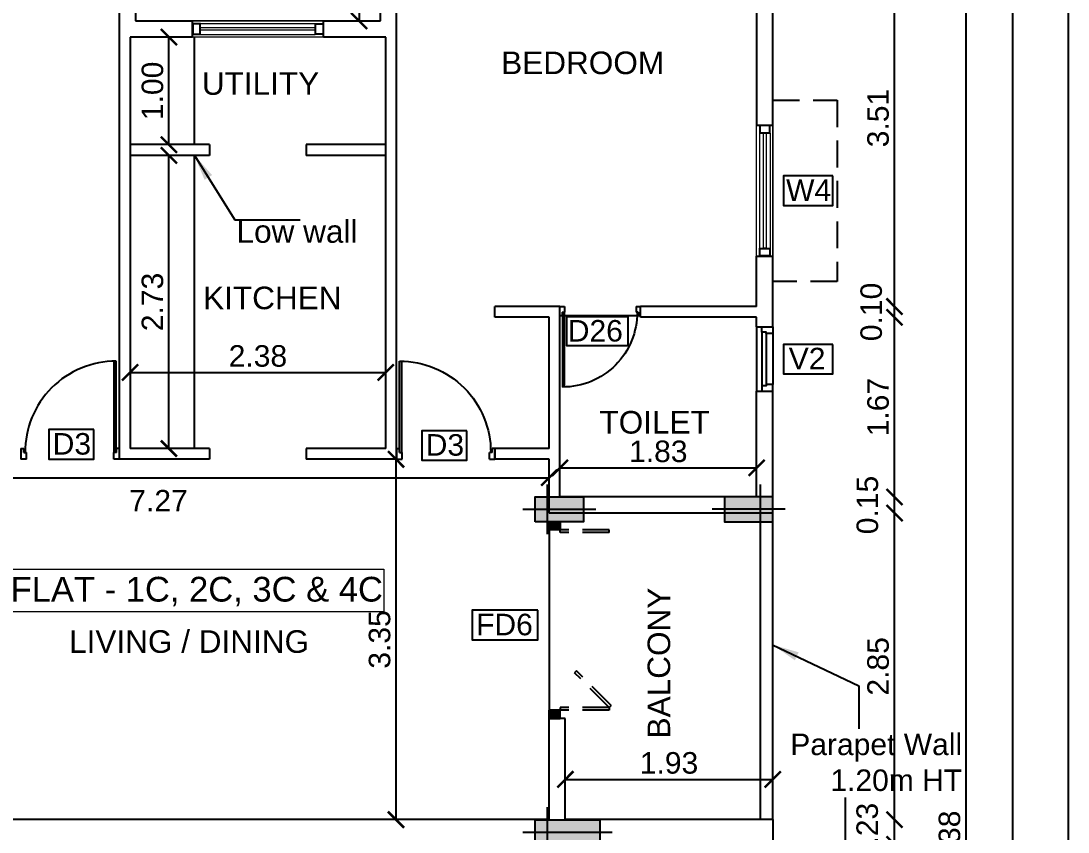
# Model space of a CAD drawing. Header units: metres. Extents: x 2130 to 3135, y 5414 to 5819.
# Drawn here: x 2853.01 to 2862.75, y 5622.13 to 5629.67 of the extents above; entities that cross this region are included whole.
import ezdxf
from ezdxf.enums import TextEntityAlignment as Align

# ---------------------------------------------------------------- set-up
doc = ezdxf.new("R2010")
doc.units = ezdxf.units.M
doc.header["$MEASUREMENT"] = 0
doc.header["$PDMODE"] = 34
doc.linetypes.add('HIDDEN', pattern=[0.375, 0.25, -0.125])
doc.layers.get('0').update_dxf_attribs({"lineweight": 18})
doc.layers.get('Defpoints').update_dxf_attribs({"lineweight": 18})
for name, color, linetype in [('col', 1, 'Continuous'), ('DIM', 8, 'Continuous'), ('JD', 3, 'Continuous'), ('TITLE', 7, 'Continuous'), ('WALL', 2, 'Continuous'), ('WIN', 5, 'Continuous')]:
    doc.layers.add(name, color=color, linetype=linetype)
for name, color, linetype, lineweight in [('flat name', 6, 'Continuous', 18), ('FURNITURE', 4, 'Continuous', 25), ('text', 7, 'Continuous', 25)]:
    doc.layers.add(name, color=color, linetype=linetype, lineweight=lineweight)
doc.styles.add('A1', font='arial.ttf')
doc.styles.add('R1', font='arial.ttf')
doc.dimstyles.new('DIM-CMDA', dxfattribs={"dimtxt": 0.2, "dimasz": 0.15, "dimexe": 0.05, "dimexo": 0.0625, "dimgap": 0.05, "dimtad": 1, "dimzin": 1, "dimdsep": 46, "dimtxsty": 'R1', "dimblk": 'ARCHTICK', "dimcen": 0.09, "dimse1": 1, "dimse2": 1, "dimclrd": 8, "dimclre": 8, "dimadec": 0, "dimazin": 0, "dimtm": 1e-09, "dimtfac": 1, "dimtofl": 0, "dimtmove": 2, "dimatfit": 3, "dimfxl": 0, "dimtolj": 1, "dimtzin": 0, "dimlwd": -1, "dimlwe": -1, "dimarcsym": 0})

# ---------------------------------------------------------------- blocks, each defined once
blk = doc.blocks.new('A$C451D3D78')
at = {"layer": 'WIN'}
for p, q in [((0.8515, 0.8873), (0, 0.8873)), ((0.8133, 0.915), (0.9133, 0.915)), ((0.8133, 0.915), (0.8133, 0.8881)), ((0.8515, 0.8881), (0.8133, 0.8881)), ((0.8515, 0.8881), (0.8515, 0.8642)), ((0.9133, 0.915), (0.9133, 0.8642)), ((0.8515, 0.8661), (0.0013, 0.8661)), ((0.9133, 0.8642), (0.8515, 0.8642)), ((0.8515, 0.0269), (0.8133, 0.0269)), ((0.8133, 0), (0.8133, 0.0269)), ((0.9133, 0.0508), (0.8515, 0.0508)), ((0.8515, 0.0269), (0.8515, 0.0508)), ((0.9133, 0.0508), (0.9133, 0)), ((0.8133, 0), (0.9133, 0))]:
    blk.add_line(p, q, dxfattribs=at)
blk.add_arc((0.8462, 0.8847), 0.8458, 179.82075, 270.35447, dxfattribs=at)
blk = doc.blocks.new('A$C43150011')
at = {"layer": 'WIN'}
for p, q in [((0.6667, 0.75), (0.7486, 0.75)), ((0.6667, 0.75), (0.6667, 0.7279)), ((0.6979, 0.7279), (0.6667, 0.7279)), ((0.6979, 0.7279), (0.6979, 0.7083)), ((0.7486, 0.7083), (0.6979, 0.7083)), ((0.7486, 0.7083), (0.7486, 0.75)), ((0.6979, 0.0227), (0, 0.0227)), ((0.6979, 0.0401), (0.0011, 0.0401)), ((0.6667, 0), (0.6667, 0.0221)), ((0.6979, 0.0221), (0.6667, 0.0221)), ((0.6667, 0), (0.7486, 0)), ((0.7486, 0.0417), (0.6979, 0.0417)), ((0.6979, 0.0221), (0.6979, 0.0417)), ((0.7486, 0), (0.7486, 0.0417))]:
    blk.add_line(p, q, dxfattribs=at)
blk.add_lwpolyline([(0.6667, 0), (0.6667, 0.75)], dxfattribs=at)
blk.add_arc((0.6936, 0.0249), 0.6933, 89.64553, 180.17925, dxfattribs=at)
blk = doc.blocks.new('A$C36B25374')
at = {"layer": 'WIN', "linetype": 'HIDDEN'}
for p, q in [((0.0762, 0.5588), (0.0762, 0.1016)), ((0.1016, 0.5588), (0.0762, 0.5588)), ((0.1196, 0.5768), (0.1016, 0.5588)), ((0.1016, 0.5588), (0.1016, 0.1016)), ((0.1016, 0.5588), (0.4249, 0.2355)), ((0.1196, 0.5768), (0.4429, 0.2535)), ((1.7272, 0.5588), (1.7272, 0.1016)), ((1.7272, 0.5588), (1.7526, 0.5588)), ((1.7526, 0.5588), (1.7526, 0.1016)), ((0.4429, 0.2535), (0.4249, 0.2355)), ((0.1016, 0.1016), (0.0762, 0.1016)), ((1.7272, 0.1016), (1.7526, 0.1016))]:
    blk.add_line(p, q, dxfattribs=at)
at = {"layer": 'WIN'}
for p, q in [((0, 0), (0, 0.1016)), ((0, 0), (0, 0.1016)), ((0, 0), (0, 0.1016)), ((0, 0), (0, 0.1016)), ((0, 0.1016), (0.0762, 0.1016)), ((0.0762, 0.1016), (0.0762, 0)), ((1.7526, 0.1016), (1.7526, 0)), ((1.8288, 0.1016), (1.7526, 0.1016)), ((1.8288, 0), (1.8288, 0.1016)), ((1.8288, 0), (1.8288, 0.1016)), ((1.8288, 0), (1.8288, 0.1016)), ((1.8288, 0), (1.8288, 0.1016)), ((0, 0), (0.0762, 0)), ((1.7526, 0), (0.0762, 0)), ((1.8288, 0), (1.7526, 0))]:
    blk.add_line(p, q, dxfattribs=at)
for points in [[(0, 0.1016), (0, 0), (0.0762, 0.1016), (0.0762, 0)], [(1.7526, 0.1016), (1.7526, 0), (1.8288, 0.1016), (1.8288, 0)]]:
    blk.add_solid(points, dxfattribs=at)
blk = doc.blocks.new('A$C5D530010')
at = {"layer": 'WIN', "lineweight": 9}
blk.add_lwpolyline([(0.0635, 0.0766), (0.0635, 1.1434), (0.0889, 1.1434), (0.0889, 0.0766)], close=True, dxfattribs=at)
at = {"color": 7, "lineweight": 9}
for points in [[(0.0254, 1.22), (0.127, 1.22), (0.127, 1.1434), (0.0254, 1.1434)], [(0.0254, 0), (0.0254, 0.0766), (0.127, 0.0766), (0.127, 0)]]:
    blk.add_wipeout(points, dxfattribs=at).dxf.layer = 'WIN'
at = {"layer": 'WIN', "lineweight": 9}
for p, q in [((0, 0), (0, 1.22)), ((0.15, 0), (0.15, 1.22)), ((0.0254, 1.1434), (0.0254, 0.0766)), ((0.127, 1.1434), (0.127, 0.0766))]:
    blk.add_line(p, q, dxfattribs=at)
at = {"layer": 'WIN', "color": 7, "lineweight": 9}
for points in [[(0.0254, 1.22), (0.0254, 1.1434), (0.127, 1.1434), (0.127, 1.22), (0.0254, 1.22)], [(0.127, 0), (0.0254, 0), (0.0254, 0.0766), (0.127, 0.0766), (0.127, 0)]]:
    blk.add_lwpolyline(points, dxfattribs=at)
for points in [[(0.0315, 1.2139), (0.0315, 1.1495), (0.1209, 1.1495), (0.1209, 1.2139)], [(0.1209, 0.0061), (0.0315, 0.0061), (0.0315, 0.0705), (0.1209, 0.0705)]]:
    blk.add_lwpolyline(points, close=True, dxfattribs=at)
blk = doc.blocks.new('A$C1E3E09E3')
at = {"layer": 'WIN'}
for p, q in [((0, 0.6), (0, 0)), ((0.0499, 0.5505), (0.0499, 0.0495)), ((0.0875, 0.5375), (0.0875, 0.0625)), ((0.15, 0.5375), (0.15, 0.0625))]:
    blk.add_line(p, q, dxfattribs=at)
at = {"layer": 'WIN', "color": 9}
for points in [[(0.0499, 0.5505), (0.0499, 0.6), (0.15, 0.6), (0.15, 0.5375), (0.0875, 0.5375), (0.0875, 0.5505), (0.0499, 0.5505)], [(0.0499, 0.0495), (0.0499, 0), (0.15, 0), (0.15, 0.0625), (0.0875, 0.0625), (0.0875, 0.0495), (0.0499, 0.0495)]]:
    blk.add_lwpolyline(points, dxfattribs=at)
blk = doc.blocks.new('230x600')
blk.add_hatch(color=0).paths.add_polyline_path([(1593.9623, -175.0392), (1594.1923, -175.0392), (1594.1923, -175.6392), (1593.9623, -175.6392)])
at = {"color": 0}
for p, q in [((1594.0773, -174.9242), (1594.0773, -175.7542)), ((1593.8473, -175.1542), (1594.3073, -175.1542))]:
    blk.add_line(p, q, dxfattribs=at)
blk.add_lwpolyline([(1593.9623, -175.0392), (1594.1923, -175.0392), (1594.1923, -175.6392), (1593.9623, -175.6392)], close=True, dxfattribs=at)
blk = doc.blocks.new('230x450')
blk.add_hatch(color=0).paths.add_polyline_path([(1594.8731, -175.0392), (1595.1031, -175.0392), (1595.1031, -175.4892), (1594.8731, -175.4892)])
at = {"color": 0}
for p, q in [((1594.9881, -174.9242), (1594.9881, -175.6042)), ((1594.7581, -175.1542), (1595.2181, -175.1542))]:
    blk.add_line(p, q, dxfattribs=at)
blk.add_lwpolyline([(1594.8731, -175.0392), (1595.1031, -175.0392), (1595.1031, -175.4892), (1594.8731, -175.4892)], close=True, dxfattribs=at)
blk = doc.blocks.new('_ArchTick')
at = {"color": 0, "linetype": 'ByBlock', "const_width": 0.15}
blk.add_lwpolyline([(-0.5, -0.5), (0.5, 0.5)], dxfattribs=at)
blk = doc.blocks.new('*D539')
at = {"layer": 'Defpoints', "color": 0}
for p in [(2859.5145, 5622.2425), (2861.1373, 5622.2425), (2859.4861, 5622.0125)]:
    blk.add_point(p, dxfattribs=at)
at = {"layer": 'DIM', "color": 8}
blk.add_line((2861.1373, 5622.0125), (2861.1373, 5622.2425), dxfattribs=at)
at = {"layer": 'DIM', "color": 8, "xscale": 0.15, "yscale": 0.15, "zscale": 0.15}
for p, rotation in [((2861.1373, 5622.2425), 90), ((2861.1373, 5622.0125), 270)]:
    blk.add_blockref('_ArchTick', p, dxfattribs=dict(at, rotation=rotation))
at = {"layer": 'DIM', "color": 0, "insert": (2860.8842, 5622.1275), "char_height": 0.2, "attachment_point": 5, "rotation": 90, "style": 'R1'}
blk.add_mtext('\\A1;0.23', dxfattribs=at)
blk = doc.blocks.new('*D540')
at = {"layer": 'Defpoints', "color": 0}
for p in [(2859.3361, 5625.0925), (2861.1373, 5625.0925), (2859.5145, 5622.2425)]:
    blk.add_point(p, dxfattribs=at)
at = {"layer": 'DIM', "color": 8}
blk.add_line((2861.1373, 5622.2425), (2861.1373, 5625.0925), dxfattribs=at)
at = {"layer": 'DIM', "color": 8, "xscale": 0.15, "yscale": 0.15, "zscale": 0.15}
for p, rotation in [((2861.1373, 5625.0925), 90), ((2861.1373, 5622.2425), 270)]:
    blk.add_blockref('_ArchTick', p, dxfattribs=dict(at, rotation=rotation))
at = {"layer": 'DIM', "color": 0, "insert": (2860.9852, 5623.6675), "char_height": 0.2, "attachment_point": 5, "rotation": 90, "style": 'R1'}
blk.add_mtext('\\A1;2.85', dxfattribs=at)
blk = doc.blocks.new('*D541')
at = {"layer": 'Defpoints', "color": 0}
for p in [(2859.3394, 5625.2425), (2861.1373, 5625.2425), (2859.3361, 5625.0925)]:
    blk.add_point(p, dxfattribs=at)
at = {"layer": 'DIM', "color": 8}
blk.add_line((2861.1373, 5625.0925), (2861.1373, 5625.2425), dxfattribs=at)
at = {"layer": 'DIM', "color": 8, "xscale": 0.15, "yscale": 0.15, "zscale": 0.15}
for p, rotation in [((2861.1373, 5625.2425), 90), ((2861.1373, 5625.0925), 270)]:
    blk.add_blockref('_ArchTick', p, dxfattribs=dict(at, rotation=rotation))
at = {"layer": 'DIM', "color": 0, "insert": (2860.8857, 5625.1675), "char_height": 0.2, "attachment_point": 5, "rotation": 90, "style": 'R1'}
blk.add_mtext('\\A1;0.15', dxfattribs=at)
blk = doc.blocks.new('*D542')
at = {"layer": 'Defpoints', "color": 0}
for p in [(2859.5171, 5626.9125), (2861.1373, 5626.9125), (2859.3394, 5625.2425)]:
    blk.add_point(p, dxfattribs=at)
at = {"layer": 'DIM', "color": 8}
blk.add_line((2861.1373, 5625.2425), (2861.1373, 5626.9125), dxfattribs=at)
at = {"layer": 'DIM', "color": 8, "xscale": 0.15, "yscale": 0.15, "zscale": 0.15}
for p, rotation in [((2861.1373, 5626.9125), 90), ((2861.1373, 5625.2425), 270)]:
    blk.add_blockref('_ArchTick', p, dxfattribs=dict(at, rotation=rotation))
at = {"layer": 'DIM', "color": 0, "insert": (2860.9852, 5626.0775), "char_height": 0.2, "attachment_point": 5, "rotation": 90, "style": 'R1'}
blk.add_mtext('\\A1;1.67', dxfattribs=at)
blk = doc.blocks.new('*D543')
at = {"layer": 'Defpoints', "color": 0}
for p in [(2859.4892, 5627.0125), (2861.1373, 5627.0125), (2859.5171, 5626.9125)]:
    blk.add_point(p, dxfattribs=at)
at = {"layer": 'DIM', "color": 8}
blk.add_line((2861.1373, 5626.9125), (2861.1373, 5627.0125), dxfattribs=at)
at = {"layer": 'DIM', "color": 8, "xscale": 0.15, "yscale": 0.15, "zscale": 0.15}
for p, rotation in [((2861.1373, 5627.0125), 90), ((2861.1373, 5626.9125), 270)]:
    blk.add_blockref('_ArchTick', p, dxfattribs=dict(at, rotation=rotation))
at = {"layer": 'DIM', "color": 0, "insert": (2860.9214, 5626.9625), "char_height": 0.2, "attachment_point": 5, "rotation": 90, "style": 'R1'}
blk.add_mtext('\\A1;0.10', dxfattribs=at)
blk = doc.blocks.new('*D544')
at = {"layer": 'Defpoints', "color": 0}
for p in [(2857.7137, 5630.5175), (2861.1373, 5630.5175), (2859.4892, 5627.0125)]:
    blk.add_point(p, dxfattribs=at)
at = {"layer": 'DIM', "color": 8}
blk.add_line((2861.1373, 5627.0125), (2861.1373, 5630.5175), dxfattribs=at)
at = {"layer": 'DIM', "color": 8, "xscale": 0.15, "yscale": 0.15, "zscale": 0.15}
for p, rotation in [((2861.1373, 5630.5175), 90), ((2861.1373, 5627.0125), 270)]:
    blk.add_blockref('_ArchTick', p, dxfattribs=dict(at, rotation=rotation))
at = {"layer": 'DIM', "color": 0, "insert": (2860.9851, 5628.765), "char_height": 0.2, "attachment_point": 5, "rotation": 90, "style": 'R1'}
blk.add_mtext('\\A1;3.51', dxfattribs=at)
blk = doc.blocks.new('*D561')
at = {"layer": 'Defpoints', "color": 0}
for p in [(2857.7422, 5630.6675), (2859.397, 5613.2875), (2861.8019, 5613.2875)]:
    blk.add_point(p, dxfattribs=at)
at = {"layer": 'DIM', "color": 8}
blk.add_line((2861.8019, 5630.6675), (2861.8019, 5613.2875), dxfattribs=at)
at = {"layer": 'DIM', "color": 8, "xscale": 0.15, "yscale": 0.15, "zscale": 0.15}
for p, rotation in [((2861.8019, 5630.6675), 90), ((2861.8019, 5613.2875), 270)]:
    blk.add_blockref('_ArchTick', p, dxfattribs=dict(at, rotation=rotation))
at = {"layer": 'DIM', "color": 4, "insert": (2861.6497, 5621.9775), "char_height": 0.2, "attachment_point": 5, "rotation": 90, "style": 'R1'}
blk.add_mtext('\\A1;17.38', dxfattribs=at)
blk = doc.blocks.new('*D239')
at = {"layer": 'Defpoints', "color": 0}
for p in [(2857.9245, 5625.4214), (2850.6545, 5623.6922), (2857.9245, 5622.9096)]:
    blk.add_point(p, dxfattribs=at)
at = {"layer": 'DIM', "color": 8}
blk.add_line((2850.6545, 5625.4214), (2857.9245, 5625.4214), dxfattribs=at)
at = {"layer": 'DIM', "color": 8, "xscale": 0.15, "yscale": 0.15, "zscale": 0.15, "rotation": 180}
blk.add_blockref('_ArchTick', (2850.6545, 5625.4214), dxfattribs=at)
at = {"layer": 'DIM', "color": 8, "xscale": 0.15, "yscale": 0.15, "zscale": 0.15}
blk.add_blockref('_ArchTick', (2857.9245, 5625.4214), dxfattribs=at)
at = {"layer": 'DIM', "color": 0, "insert": (2854.2895, 5625.2076), "char_height": 0.2, "attachment_point": 5, "style": 'R1'}
blk.add_mtext('\\A1;7.27', dxfattribs=at)
blk = doc.blocks.new('*D240')
at = {"layer": 'Defpoints', "color": 0}
for p in [(2859.8545, 5625.7335), (2859.8545, 5625.5132), (2858.0245, 5625.389)]:
    blk.add_point(p, dxfattribs=at)
at = {"layer": 'DIM', "color": 8}
blk.add_line((2858.0245, 5625.5132), (2859.8545, 5625.5132), dxfattribs=at)
at = {"layer": 'DIM', "color": 8, "xscale": 0.15, "yscale": 0.15, "zscale": 0.15, "rotation": 180}
blk.add_blockref('_ArchTick', (2858.0245, 5625.5132), dxfattribs=at)
at = {"layer": 'DIM', "color": 8, "xscale": 0.15, "yscale": 0.15, "zscale": 0.15}
blk.add_blockref('_ArchTick', (2859.8545, 5625.5132), dxfattribs=at)
at = {"layer": 'DIM', "color": 0, "insert": (2858.9395, 5625.6654), "char_height": 0.2, "attachment_point": 5, "style": 'R1'}
blk.add_mtext('\\A1;1.83', dxfattribs=at)
blk = doc.blocks.new('*D241')
at = {"layer": 'Defpoints', "color": 0}
for p in [(2856.1738, 5625.5925), (2856.4993, 5625.5925), (2856.1738, 5622.2425)]:
    blk.add_point(p, dxfattribs=at)
at = {"layer": 'DIM', "color": 8}
blk.add_line((2856.4993, 5622.2425), (2856.4993, 5625.5925), dxfattribs=at)
at = {"layer": 'DIM', "color": 8, "xscale": 0.15, "yscale": 0.15, "zscale": 0.15}
for p, rotation in [((2856.4993, 5625.5925), 90), ((2856.4993, 5622.2425), 270)]:
    blk.add_blockref('_ArchTick', p, dxfattribs=dict(at, rotation=rotation))
at = {"layer": 'DIM', "color": 0, "insert": (2856.3471, 5623.9175), "char_height": 0.2, "attachment_point": 5, "rotation": 90, "style": 'R1'}
blk.add_mtext('\\A1;3.35', dxfattribs=at)
blk = doc.blocks.new('*D242')
at = {"layer": 'Defpoints', "color": 0}
for p in [(2858.0745, 5622.7531), (2860.0045, 5622.7531), (2860.0045, 5622.6169)]:
    blk.add_point(p, dxfattribs=at)
at = {"layer": 'DIM', "color": 8}
blk.add_line((2858.0745, 5622.6169), (2860.0045, 5622.6169), dxfattribs=at)
at = {"layer": 'DIM', "color": 8, "xscale": 0.15, "yscale": 0.15, "zscale": 0.15, "rotation": 180}
blk.add_blockref('_ArchTick', (2858.0745, 5622.6169), dxfattribs=at)
at = {"layer": 'DIM', "color": 8, "xscale": 0.15, "yscale": 0.15, "zscale": 0.15}
blk.add_blockref('_ArchTick', (2860.0045, 5622.6169), dxfattribs=at)
at = {"layer": 'DIM', "color": 0, "insert": (2859.0395, 5622.7691), "char_height": 0.2, "attachment_point": 5, "style": 'R1'}
blk.add_mtext('\\A1;1.93', dxfattribs=at)
blk = doc.blocks.new('*D269')
at = {"layer": 'Defpoints', "color": 0}
for p in [(2854.3114, 5628.4175), (2854.3863, 5628.4175), (2854.3114, 5625.6925)]:
    blk.add_point(p, dxfattribs=at)
at = {"layer": 'DIM', "color": 8}
blk.add_line((2854.3863, 5625.6925), (2854.3863, 5628.4175), dxfattribs=at)
at = {"layer": 'DIM', "color": 8, "xscale": 0.15, "yscale": 0.15, "zscale": 0.15}
for p, rotation in [((2854.3863, 5628.4175), 90), ((2854.3863, 5625.6925), 270)]:
    blk.add_blockref('_ArchTick', p, dxfattribs=dict(at, rotation=rotation))
at = {"layer": 'DIM', "color": 0, "insert": (2854.2341, 5627.055), "char_height": 0.2, "attachment_point": 5, "rotation": 90, "style": 'R1'}
blk.add_mtext('\\A1;2.73', dxfattribs=at)
blk = doc.blocks.new('*D270')
at = {"layer": 'Defpoints', "color": 0}
for p in [(2854.2088, 5629.5175), (2854.3863, 5629.5175), (2854.2088, 5628.5175)]:
    blk.add_point(p, dxfattribs=at)
at = {"layer": 'DIM', "color": 8}
blk.add_line((2854.3863, 5628.5175), (2854.3863, 5629.5175), dxfattribs=at)
at = {"layer": 'DIM', "color": 8, "xscale": 0.15, "yscale": 0.15, "zscale": 0.15}
for p, rotation in [((2854.3863, 5629.5175), 90), ((2854.3863, 5628.5175), 270)]:
    blk.add_blockref('_ArchTick', p, dxfattribs=dict(at, rotation=rotation))
at = {"layer": 'DIM', "color": 0, "insert": (2854.2341, 5629.0175), "char_height": 0.2, "attachment_point": 5, "rotation": 90, "style": 'R1'}
blk.add_mtext('\\A1;1.00', dxfattribs=at)
blk = doc.blocks.new('*D271')
at = {"layer": 'Defpoints', "color": 0}
for p in [(2854.0245, 5626.4697), (2856.4045, 5626.4697), (2856.4045, 5626.4)]:
    blk.add_point(p, dxfattribs=at)
at = {"layer": 'DIM', "color": 8}
blk.add_line((2854.0245, 5626.4), (2856.4045, 5626.4), dxfattribs=at)
at = {"layer": 'DIM', "color": 8, "xscale": 0.15, "yscale": 0.15, "zscale": 0.15, "rotation": 180}
blk.add_blockref('_ArchTick', (2854.0245, 5626.4), dxfattribs=at)
at = {"layer": 'DIM', "color": 8, "xscale": 0.15, "yscale": 0.15, "zscale": 0.15}
blk.add_blockref('_ArchTick', (2856.4045, 5626.4), dxfattribs=at)
at = {"layer": 'DIM', "color": 0, "insert": (2855.2145, 5626.5521), "char_height": 0.2, "attachment_point": 5, "style": 'R1'}
blk.add_mtext('\\A1;2.38', dxfattribs=at)
blk = doc.blocks.new('*D726')
at = {"layer": 'Defpoints', "color": 0}
for p in [(2856.0895, 5632.8875), (2856.0895, 5629.6675), (2856.1556, 5629.6675)]:
    blk.add_point(p, dxfattribs=at)
at = {"layer": 'DIM', "color": 8}
blk.add_line((2856.1556, 5632.8875), (2856.1556, 5629.6675), dxfattribs=at)
at = {"layer": 'DIM', "color": 8, "xscale": 0.15, "yscale": 0.15, "zscale": 0.15}
for p, rotation in [((2856.1556, 5632.8875), 90), ((2856.1556, 5629.6675), 270)]:
    blk.add_blockref('_ArchTick', p, dxfattribs=dict(at, rotation=rotation))
at = {"layer": 'DIM', "color": 0, "insert": (2855.9699, 5630.861), "char_height": 0.2, "attachment_point": 5, "rotation": 90, "style": 'R1'}
blk.add_mtext('\\A1;3.22', dxfattribs=at)
blk = doc.blocks.new('*D495')
at = {"layer": 'Defpoints', "color": 0}
for p in [(2859.3009, 5649.2675), (2862.2392, 5649.2675), (2859.397, 5613.2875)]:
    blk.add_point(p, dxfattribs=at)
at = {"layer": 'DIM', "color": 8}
blk.add_line((2862.2392, 5613.2875), (2862.2392, 5649.2675), dxfattribs=at)
at = {"layer": 'DIM', "color": 8, "xscale": 0.15, "yscale": 0.15, "zscale": 0.15}
for p, rotation in [((2862.2392, 5649.2675), 90), ((2862.2392, 5613.2875), 270)]:
    blk.add_blockref('_ArchTick', p, dxfattribs=dict(at, rotation=rotation))
at = {"layer": 'DIM', "color": 2, "insert": (2862.0768, 5631.2775), "char_height": 0.22, "attachment_point": 5, "rotation": 90, "style": 'R1'}
blk.add_mtext('\\A1;35.98', dxfattribs=at)

msp = doc.modelspace()

# ---------------------------------------------------------------- linework, layer by layer
at = {"layer": 'flat name', "color": 5}
msp.add_lwpolyline([(2852.8526, 5624.57), (2856.3873, 5624.57), (2856.3873, 5624.1741), (2852.8526, 5624.1741)], close=True, dxfattribs=at)
at = {"layer": 'FURNITURE'}
msp.add_line((2854.6245, 5625.6925), (2854.6245, 5628.4175), dxfattribs=at)
at = {"layer": 'JD', "color": 8}
for points in [[(2860.564, 5628.2264), (2860.1045, 5628.2264), (2860.1045, 5627.9529), (2860.564, 5627.9529)], [(2858.0881, 5626.9194), (2858.6571, 5626.9194), (2858.6571, 5626.646), (2858.0881, 5626.646)], [(2860.564, 5626.6613), (2860.1045, 5626.6613), (2860.1045, 5626.3878), (2860.564, 5626.3878)], [(2853.6891, 5625.8684), (2853.2699, 5625.8684), (2853.2699, 5625.5949), (2853.6891, 5625.5949)], [(2857.1596, 5625.8585), (2856.7404, 5625.8585), (2856.7404, 5625.5851), (2857.1596, 5625.5851)], [(2857.8178, 5624.1888), (2857.2091, 5624.1888), (2857.2091, 5623.9154), (2857.8178, 5623.9154)]]:
    msp.add_lwpolyline(points, close=True, dxfattribs=at)
at = {"layer": 'WALL', "color": 2}
for p, q in [((2856.3545, 5629.6675), (2856.3545, 5630.6675)), ((2860.0045, 5628.6997), (2860.0045, 5630.6675)), ((2856.5045, 5625.5925), (2856.5045, 5630.5175)), ((2859.8545, 5630.5175), (2859.8545, 5628.6997)), ((2853.9245, 5629.7925), (2853.9245, 5625.5925)), ((2854.0745, 5629.7925), (2854.0745, 5629.6675)), ((2854.0745, 5629.6675), (2854.6045, 5629.6675)), ((2855.8245, 5629.6675), (2856.3545, 5629.6675)), ((2854.0245, 5629.5175), (2854.0245, 5625.6925)), ((2854.6045, 5629.5175), (2854.0245, 5629.5175)), ((2856.4045, 5629.5175), (2855.8245, 5629.5175)), ((2856.4045, 5625.6925), (2856.4045, 5629.5175)), ((2859.8545, 5627.0125), (2859.8545, 5627.4797)), ((2860.0045, 5626.8245), (2860.0045, 5627.4797)), ((2857.4195, 5626.9125), (2857.4195, 5627.0125)), ((2858.0245, 5625.2425), (2858.0245, 5627.0125)), ((2858.7745, 5626.9125), (2858.7745, 5627.0125)), ((2857.9245, 5625.6925), (2857.9245, 5626.9125)), ((2859.8545, 5626.8245), (2859.8545, 5626.9125)), ((2859.8545, 5625.2425), (2859.8545, 5626.2245)), ((2860.0045, 5625.0925), (2860.0045, 5626.2245)), ((2857.4195, 5625.5925), (2857.4195, 5625.6925)), ((2857.9245, 5625.0925), (2857.9245, 5625.5925)), ((2857.9245, 5622.2425), (2857.9245, 5623.1837)), ((2858.0745, 5622.2425), (2858.0745, 5623.1837))]:
    msp.add_line(p, q, dxfattribs=at)
at = {"layer": 'WALL', "linetype": 'Continuous'}
for p, q in [((2854.6045, 5629.5175), (2854.6045, 5629.6675)), ((2859.8545, 5628.6997), (2860.0045, 5628.6997))]:
    msp.add_line(p, q, dxfattribs=at)
at = {"layer": 'WALL'}
for p, q in [((2858.0245, 5627.0125), (2857.4195, 5627.0125)), ((2859.8545, 5627.0125), (2858.7745, 5627.0125)), ((2857.9245, 5626.9125), (2857.4195, 5626.9125)), ((2859.8545, 5626.9125), (2858.7745, 5626.9125)), ((2859.8545, 5626.8245), (2860.0045, 5626.8245)), ((2859.8545, 5626.2245), (2860.0045, 5626.2245)), ((2854.7645, 5625.6925), (2854.0245, 5625.6925)), ((2856.4045, 5625.6925), (2855.6645, 5625.6925)), ((2857.9245, 5625.6925), (2857.4195, 5625.6925)), ((2854.7645, 5625.5925), (2853.9245, 5625.5925)), ((2856.5045, 5625.5925), (2855.6645, 5625.5925)), ((2857.9245, 5625.5925), (2857.4195, 5625.5925)), ((2859.8545, 5625.2425), (2858.0245, 5625.2425)), ((2860.0045, 5625.0925), (2857.9245, 5625.0925)), ((2857.9245, 5622.2425), (2850.4245, 5622.2425)), ((2860.0045, 5622.2425), (2858.0745, 5622.2425))]:
    msp.add_line(p, q, dxfattribs=at)
for points in [[(2854.6045, 5629.5175), (2854.6045, 5629.6675)], [(2855.8245, 5629.5175), (2855.8245, 5629.6675)], [(2859.8545, 5628.6997), (2860.0045, 5628.6997)], [(2859.8545, 5627.4797), (2860.0045, 5627.4797)], [(2860.0045, 5622.2425), (2860.0045, 5622.0125)]]:
    msp.add_lwpolyline(points, dxfattribs=at)
at = {"layer": 'WALL', "color": 2}
for points in [[(2854.7645, 5625.6925), (2854.7645, 5625.5925)], [(2855.6645, 5625.6925), (2855.6645, 5625.5925)], [(2858.0745, 5623.1837), (2857.9245, 5623.1837)]]:
    msp.add_lwpolyline(points, dxfattribs=at)
at = {"layer": 'WIN', "linetype": 'Continuous'}
for p, q in [((2854.7645, 5628.5175), (2854.0245, 5628.5175)), ((2856.4045, 5628.5175), (2855.6645, 5628.5175)), ((2854.7645, 5628.4175), (2854.0245, 5628.4175)), ((2856.4045, 5628.4175), (2855.6645, 5628.4175)), ((2859.8895, 5622.2425), (2859.8895, 5625.0925)), ((2860.0045, 5622.2425), (2860.0045, 5625.0925))]:
    msp.add_line(p, q, dxfattribs=at)
for points in [[(2854.7645, 5628.5175), (2854.7645, 5628.4175)], [(2855.6645, 5628.5175), (2855.6645, 5628.4175)]]:
    msp.add_lwpolyline(points, dxfattribs=at)

# ---------------------------------------------------------------- block references
at = {"layer": 'col', "color": 3, "rotation": 90}
msp.add_blockref('230x450', (2682.7554, 4030.1394), dxfattribs=at)
at = {"layer": 'col', "color": 3, "xscale": -1, "rotation": 270}
msp.add_blockref('230x450', (3035.0437, 4030.1394), dxfattribs=at)
at = {"layer": 'col', "color": 4, "rotation": 90}
msp.add_blockref('230x600', (2682.7554, 4028.0501), dxfattribs=at)
at = {"layer": 'WIN', "xscale": -1}
for name, p, rotation in [('A$C43150011', (2858.0245, 5626.2638), 270), ('A$C451D3D78', (2857.4195, 5626.5058), 90), ('A$C36B25374', (2857.9245, 5623.1837), 270)]:
    msp.add_blockref(name, p, dxfattribs=dict(at, rotation=rotation))
at = {"layer": 'WIN'}
msp.add_blockref('A$C1E3E09E3', (2859.8545, 5626.2245), dxfattribs=at)
at = {"layer": 'WIN', "rotation": 270}
msp.add_blockref('A$C451D3D78', (2853.0095, 5626.5058), dxfattribs=at)

# ---------------------------------------------------------------- texts
at = {"layer": 'flat name', "insert": (2852.891, 5624.4999), "char_height": 0.23, "width": 3.47059, "attachment_point": 1, "style": 'A1'}
msp.add_mtext('{\\W0.25592; }FLAT - 1C, 2C, 3C & 4C', dxfattribs=at)
at = {"layer": 'JD', "style": 'R1'}
for s, p in [('W4', (2860.1288, 5627.9943)), ('D26', (2858.0976, 5626.6873)), ('V2', (2860.153, 5626.4292)), ('D3', (2853.305, 5625.6363)), ('D3', (2856.7756, 5625.6264)), ('FD6', (2857.2442, 5623.9567))]:
    msp.add_text(s, height=0.2, dxfattribs=at).set_placement(p)
at = {"layer": 'text', "style": 'A1'}
for s, p in [('BEDROOM', (2858.2358, 5629.2783)), ('UTILITY', (2855.2387, 5629.0859)), ('KITCHEN', (2855.3482, 5627.0929)), ('TOILET', (2858.9053, 5625.9366)), ('LIVING / DINING', (2854.5739, 5623.8984))]:
    msp.add_text(s, height=0.21, dxfattribs=at).set_placement(p, align=Align.MIDDLE_CENTER)
msp.add_text('Low wall', height=0.21, dxfattribs=at).set_placement((2855.0156, 5627.6056))
msp.add_text('BALCONY', height=0.21, rotation=90, dxfattribs=at).set_placement((2858.945, 5623.6986), align=Align.MIDDLE_CENTER)
at = {"layer": 'text', "insert": (2861.7667, 5623.0425), "char_height": 0.2, "width": 1.599454, "attachment_point": 3, "style": 'A1'}
msp.add_mtext('Parapet Wall 1.20m HT', dxfattribs=at)

# ---------------------------------------------------------------- dimensions: what is measured, and where the dimension line sits
at = {"layer": 'DIM', "color": 7}
for base, p1, p2, angle, picture, middle in [((2854.3863, 5629.5175), (2854.2088, 5628.5175), (2854.2088, 5629.5175), 270, '*D270', (2854.2341, 5629.0175)), ((2854.3862638463, 5628.4174707211), (2854.3114451583, 5625.6924707211), (2854.3114451583, 5628.4174707211), 270, '*D269', (2854.2340810359, 5627.0549707211)), ((2861.1373, 5626.9125), (2859.3394, 5625.2425), (2859.5171, 5626.9125), 90, '*D542', (2860.9852, 5626.0775)), ((2856.4993, 5625.5925), (2856.1738, 5622.2425), (2856.1738, 5625.5925), 270, '*D241', (2856.3471, 5623.9175)), ((2861.1373, 5625.0925), (2859.5145, 5622.2425), (2859.3361, 5625.0925), 90, '*D540', (2860.9852, 5623.6675))]:
    dim = msp.add_linear_dim(base=base, p1=p1, p2=p2, angle=angle, dimstyle='DIM-CMDA', override={"dimpost": '\\X'}, dxfattribs=at)
    dim.commit()
    dim.dimension.update_dxf_attribs({"geometry": picture, "text_midpoint": middle})
for base, p1, p2, picture, middle in [((2861.1373, 5627.0125), (2859.5171, 5626.9125), (2859.4892, 5627.0125), '*D543', (2860.9214, 5626.9625)), ((2861.1373, 5625.2425), (2859.3361, 5625.0925), (2859.3394, 5625.2425), '*D541', (2860.8857, 5625.1675)), ((2861.1373, 5622.2425), (2859.4861, 5622.0125), (2859.5145, 5622.2425), '*D539', (2860.8842, 5622.1275))]:
    dim = msp.add_linear_dim(base=base, p1=p1, p2=p2, angle=90, dimstyle='DIM-CMDA', override={"dimpost": '\\X'}, dxfattribs=at)
    dim.commit()
    dim.dimension.update_dxf_attribs({"geometry": picture, "text_midpoint": middle, "dimtype": 160})
for base, p1, p2, picture, middle in [((2856.4045, 5626.4), (2854.0245, 5626.4697), (2856.4045, 5626.4697), '*D271', (2855.2145, 5626.5521)), ((2859.8545, 5625.5132), (2858.0245, 5625.389), (2859.8545, 5625.7335), '*D240', (2858.9395, 5625.6654)), ((2860.0045, 5622.6169), (2858.0745, 5622.7531), (2860.0045, 5622.7531), '*D242', (2859.0395, 5622.7691))]:
    dim = msp.add_linear_dim(base=base, p1=p1, p2=p2, dimstyle='DIM-CMDA', override={"dimpost": '\\X'}, dxfattribs=at)
    dim.commit()
    dim.dimension.update_dxf_attribs({"geometry": picture, "text_midpoint": middle})
dim = msp.add_linear_dim(base=(2857.9245, 5625.4214), p1=(2850.6545, 5623.6922), p2=(2857.9245, 5622.9096), dimstyle='DIM-CMDA', override={"dimpost": '\\X'}, dxfattribs=at)
dim.commit()
dim.dimension.update_dxf_attribs({"geometry": '*D239', "text_midpoint": (2854.2895, 5625.2076), "dimtype": 160})

# ---------------------------------------------------------------- leaders
at = {"layer": 'text'}
for points in [[(2854.6202, 5628.4244), (2855, 5627.8193), (2855.6077, 5627.8193)], [(2860.0023, 5623.8688), (2860.8053, 5623.4861), (2860.8053, 5623.0861)], [(2860.0023, 5621.5664), (2860.6798, 5621.949), (2860.6798, 5622.4501)]]:
    msp.add_leader(points, dimstyle='DIM-CMDA', override={"dimasz": 0.25, "dimtad": 0, "dimclrd": 7, "dimfxl": 0.1875, "dimfxlon": 1, "dimarcsym": 1}, dxfattribs=at)

# ---------------------------------------------------------------- next in the draw order: block references
at = {"layer": 'WIN', "linetype": 'Continuous', "rotation": 90}
msp.add_blockref('A$C5D530010', (2855.8245, 5629.5175), dxfattribs=at)
at = {"layer": 'WIN', "linetype": 'Continuous'}
msp.add_blockref('A$C5D530010', (2859.8545, 5627.4797), dxfattribs=at)

# ---------------------------------------------------------------- next in the draw order: linework, layer by layer
at = {"color": 6}
msp.add_lwpolyline([(2860.0045, 5613.2875), (2860.0045, 5630.6675), (2856.3545, 5630.6675), (2856.3545, 5629.6675), (2854.0745, 5629.6675), (2854.0745, 5632.8875), (2856.3545, 5632.8875), (2856.3545, 5631.8875), (2860.0045, 5631.8875), (2860.0045, 5649.2675)], dxfattribs=at)
msp.add_lwpolyline([(2860.0045, 5649.2675), (2860.0045, 5631.8875), (2856.3545, 5631.8875), (2856.3545, 5632.8875), (2854.0745, 5632.8875), (2854.0745, 5629.6675), (2856.3545, 5629.6675), (2856.3545, 5630.6675), (2860.0045, 5630.6675), (2860.0045, 5613.2875)])
at = {"layer": 'FURNITURE'}
msp.add_line((2854.6245, 5628.5175), (2854.6245, 5629.5175), dxfattribs=at)
at = {"layer": 'TITLE', "color": 7}
msp.add_lwpolyline([(2774.752, 5656.5564), (2862.752, 5656.5564), (2862.752, 5595.7751), (2774.752, 5595.7751)], close=True, dxfattribs=at)
at = {"layer": 'WIN', "linetype": 'HIDDEN'}
msp.add_lwpolyline([(2860.0045, 5628.9297), (2860.0045, 5628.9297), (2860.6045, 5628.9297), (2860.6045, 5627.2447), (2860.6045, 5627.2447), (2860.0045, 5627.2447)], dxfattribs=at)

# ---------------------------------------------------------------- next in the draw order: dimensions: what is measured, and where the dimension line sits
at = {"layer": 'DIM', "color": 7}
for base, p1, p2, override, picture, middle in [((2862.2392, 5649.2675), (2859.397, 5613.2875), (2859.3009, 5649.2675), {"dimtxt": 0.22, "dimpost": '\\X', "dimclrt": 2}, '*D495', (2862.0768, 5631.2775)), ((2861.8019, 5613.2875), (2857.7422, 5630.6675), (2859.397, 5613.2875), {"dimpost": '\\X', "dimclrt": 4}, '*D561', (2861.6497, 5621.9775)), ((2861.1373287061, 5630.5174707211), (2859.4891989255, 5627.0124707211), (2857.7136653271, 5630.5174707211), {"dimpost": '\\X'}, '*D544', (2860.9851458958, 5628.7649707211))]:
    dim = msp.add_linear_dim(base=base, p1=p1, p2=p2, angle=90, dimstyle='DIM-CMDA', override=override, dxfattribs=at)
    dim.commit()
    dim.dimension.update_dxf_attribs({"geometry": picture, "text_midpoint": middle})
dim = msp.add_linear_dim(base=(2856.1556, 5629.6675), p1=(2856.0895, 5632.8875), p2=(2856.0895, 5629.6675), angle=90, dimstyle='DIM-CMDA', override={"dimpost": '\\X'}, dxfattribs=at)
dim.commit()
dim.dimension.update_dxf_attribs({"geometry": '*D726', "text_midpoint": (2855.9699, 5630.861), "dimtype": 160})

doc.saveas('drawing.dxf')
